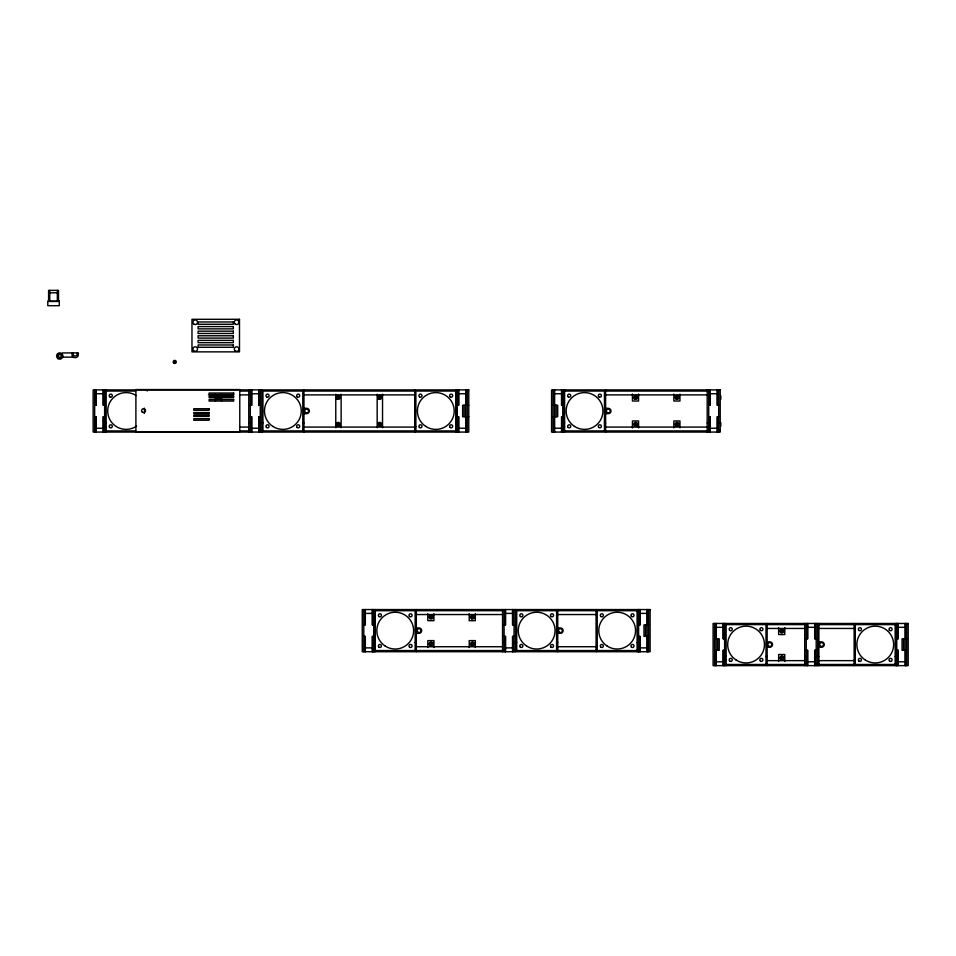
<?xml version="1.0" encoding="UTF-8"?>
<svg xmlns="http://www.w3.org/2000/svg" width="956" height="956" viewBox="0 0 956 956"><rect width="100%" height="100%" fill="white"/><g stroke="black" fill="none" stroke-linecap="round" stroke-linejoin="round"><path stroke-width="1.43" d="M49.76 292.787L57.348 292.787M62.391 352.931L78.416 352.943L78.141 356.002A3.477 3.477 0 0 1 72.202 356.002L71.927 352.943M62.391 357.138L72.513 357.138M106.176 391.052L135.704 391.052M239.801 391.052L248.763 391.052M303.96 391.052L414.725 391.052M455.737 391.052L415.872 391.052L415.872 430.917L455.737 430.917M564.602 391.052L604.455 391.052L604.455 430.917L564.602 430.917M605.614 391.052L707.189 391.052M96.209 393.741L103.105 393.741M251.822 393.741L258.729 393.741M458.808 393.741L465.703 393.741M554.635 393.741L561.53 393.741M710.248 393.741L717.155 393.741M208.432 394.888L233.826 394.888M239.801 394.888L248.763 394.888M303.96 394.888L414.725 394.888M605.614 394.888L707.189 394.888M94.668 405.236L96.209 405.236L96.209 389.905M104.634 405.236L103.105 405.236L103.105 389.905M250.293 405.236L251.822 405.236L251.822 389.905M260.259 405.236L258.729 405.236L258.729 389.905M457.279 405.236L458.808 405.236L458.808 389.905M468.775 405.236L462.644 405.236L462.644 416.732L468.775 416.732M553.094 405.236L557.695 405.236L557.695 416.732L553.094 416.732M563.06 405.236L561.53 405.236L561.53 389.905M708.719 405.236L710.248 405.236L710.248 389.905M718.685 405.236L717.155 405.236L717.155 389.905M303.96 408.308L306.637 408.308A2.689 2.689 0 0 1 309.326 410.984A2.689 2.689 0 0 1 306.637 413.673L303.96 413.673M605.614 408.308L608.291 408.308A2.689 2.689 0 0 1 610.98 410.984A2.689 2.689 0 0 1 608.291 413.673L605.614 413.673M94.668 416.732L96.209 416.732L96.209 432.064M104.634 416.732L103.105 416.732L103.105 432.064M250.293 416.732L251.822 416.732L251.822 432.064M260.259 416.732L258.729 416.732L258.729 432.064M457.279 416.732L458.808 416.732L458.808 432.064M563.06 416.732L561.53 416.732L561.53 432.064M708.719 416.732L710.248 416.732L710.248 432.064M718.685 416.732L717.155 416.732L717.155 432.064M104.634 422.875L106.176 422.875M248.763 422.875L250.293 422.875M260.259 422.875L262.936 422.875M302.801 422.875L303.96 422.875M455.737 422.875L457.279 422.875M563.06 422.875L564.602 422.875M604.455 422.875L605.614 422.875M707.189 422.875L708.719 422.875M718.685 422.875L720.215 422.875M105.017 426.699L106.176 426.699M414.725 426.699L415.872 426.699M563.442 426.699L564.602 426.699M239.801 427.081L248.763 427.081M303.96 427.081L414.725 427.081M605.614 427.081L707.189 427.081M96.209 428.24L103.105 428.24M251.822 428.24L258.729 428.24M458.808 428.24L465.703 428.24M554.635 428.24L561.53 428.24M710.248 428.24L717.155 428.24M104.634 430.535L106.176 430.535M248.763 430.535L250.293 430.535M260.259 430.535L262.936 430.535M302.801 430.535L303.96 430.535M414.725 430.535L415.872 430.535M455.737 430.535L457.279 430.535M563.06 430.535L564.602 430.535M604.455 430.535L605.614 430.535M707.189 430.535L708.719 430.535M718.685 430.535L720.215 430.535M106.176 430.917L135.704 430.917M239.801 430.917L248.763 430.917M303.96 430.917L414.725 430.917M605.614 430.917L707.189 430.917M375.302 610.705L415.155 610.705L415.155 650.57L375.302 650.57M416.314 610.705L502.557 610.705M557.742 610.705L596.078 610.705M637.09 610.705L597.225 610.705L597.225 650.57L637.09 650.57M365.335 613.394L372.231 613.394M505.616 613.394L512.512 613.394M640.162 613.394L647.057 613.394M416.314 614.541L502.557 614.541M557.742 614.541L596.078 614.541M726.13 624.615L765.995 624.615L765.995 664.48L726.13 664.48M767.142 624.615L804.713 624.615M818.886 624.615L854.15 624.615M895.163 624.615L855.309 624.615L855.309 664.48L895.163 664.48M363.794 624.889L365.335 624.889L365.335 609.558M373.76 624.889L372.231 624.889L372.231 609.558M504.087 624.889L505.616 624.889L505.616 609.558M514.053 624.889L512.512 624.889L512.512 609.558M638.62 624.889L640.162 624.889L640.162 609.558M648.586 624.889L643.986 624.889L643.986 636.385L648.586 636.385M716.163 627.303L723.071 627.303M807.772 627.303L814.679 627.303M898.234 627.303L905.129 627.303M416.314 627.949L418.991 627.949A2.689 2.689 0 0 1 421.68 630.637A2.689 2.689 0 0 1 418.991 633.314L416.314 633.314M557.742 627.949L560.431 627.949A2.689 2.689 0 0 1 563.108 630.637A2.689 2.689 0 0 1 560.431 633.314L557.742 633.314M767.142 628.451L804.713 628.451M818.886 628.451L854.15 628.451M363.794 636.385L365.335 636.385L365.335 651.717M373.76 636.385L372.231 636.385L372.231 651.717M504.087 636.385L505.616 636.385L505.616 651.717M514.053 636.385L512.512 636.385L512.512 651.717M638.62 636.385L640.162 636.385L640.162 651.717M714.634 638.799L719.235 638.799L719.235 650.295L714.634 650.295M724.6 638.799L723.071 638.799L723.071 623.467M806.243 638.799L807.772 638.799L807.772 623.467M816.209 638.799L814.679 638.799L814.679 623.467M896.704 638.799L898.234 638.799L898.234 623.467M906.67 638.799L902.07 638.799L902.07 650.295L906.67 650.295M767.142 641.87L769.831 641.87A2.689 2.689 0 0 1 772.508 644.547A2.689 2.689 0 0 1 769.831 647.236L767.142 647.236M818.886 641.87L821.574 641.87A2.689 2.689 0 0 1 824.263 644.547A2.689 2.689 0 0 1 821.574 647.236L818.886 647.236M373.76 642.516L375.302 642.516M415.155 642.516L416.314 642.516M502.557 642.516L504.087 642.516M514.053 642.516L516.73 642.516M556.595 642.516L557.742 642.516M637.09 642.516L638.62 642.516M374.143 646.352L375.302 646.352M596.078 646.352L597.225 646.352M416.314 646.734L502.557 646.734M557.742 646.734L596.078 646.734M365.335 647.881L372.231 647.881M505.616 647.881L512.512 647.881M640.162 647.881L647.057 647.881M373.76 650.188L375.302 650.188M415.155 650.188L416.314 650.188M502.557 650.188L504.087 650.188M514.053 650.188L516.73 650.188M556.595 650.188L557.742 650.188M596.078 650.188L597.225 650.188M637.09 650.188L638.62 650.188M724.6 650.295L723.071 650.295L723.071 665.627M806.243 650.295L807.772 650.295L807.772 665.627M816.209 650.295L814.679 650.295L814.679 665.627M896.704 650.295L898.234 650.295L898.234 665.627M416.314 650.57L502.557 650.57M557.742 650.57L596.078 650.57M724.6 656.437L726.13 656.437M765.995 656.437L767.142 656.437M804.713 656.437L806.243 656.437M816.209 656.437L818.886 656.437M895.163 656.437L896.704 656.437M724.983 660.261L726.13 660.261M854.15 660.261L855.309 660.261M767.142 660.644L804.713 660.644M818.886 660.644L854.15 660.644M716.163 661.803L723.071 661.803M807.772 661.803L814.679 661.803M898.234 661.803L905.129 661.803M724.6 664.097L726.13 664.097M765.995 664.097L767.142 664.097M804.713 664.097L806.243 664.097M816.209 664.097L818.886 664.097M854.15 664.097L855.309 664.097M895.163 664.097L896.704 664.097M767.142 664.48L804.713 664.48M818.886 664.48L854.15 664.48M72.955 352.943L73.015 353.636A2.163 2.163 0 0 0 75.177 355.979A2.163 2.163 0 0 0 77.328 353.636L77.328 352.943M906.67 623.467L906.67 665.627M905.511 623.467L905.511 638.799M905.511 650.295L905.511 665.627M905.129 623.467L905.129 665.627M903.599 638.799L903.599 650.295M897.851 623.467L897.851 638.799M897.851 650.295L897.851 665.627M896.704 623.467L896.704 665.627M896.322 623.467L896.322 665.627M895.163 623.467L895.163 665.627M854.15 623.467L854.15 665.627M818.886 623.467L818.886 665.627M817.739 623.467L817.739 665.627M816.209 623.467L816.209 665.627M815.062 623.467L815.062 638.799M815.062 650.295L815.062 665.627M807.39 623.467L807.39 638.799M807.39 650.295L807.39 665.627M806.243 623.467L806.243 665.627M804.713 623.467L804.713 665.627M784.78 627.638L784.78 634.581L778.65 634.581L778.65 627.638M784.78 661.456L784.78 654.513L778.65 654.513L778.65 661.456M767.142 623.467L767.142 665.627M726.13 623.467L726.13 665.627M724.983 623.467L724.983 665.627M724.6 623.467L724.6 665.627M723.453 623.467L723.453 638.799M723.453 650.295L723.453 665.627M720.788 395.736L720.788 399.405M720.788 422.564L720.788 426.245M718.685 389.905L718.685 432.064M717.538 389.905L717.538 405.236M717.538 416.732L717.538 432.064M717.705 638.799L717.705 650.295M716.163 623.467L716.163 665.627M715.781 623.467L715.781 638.799M715.781 650.295L715.781 665.627M714.634 623.467L714.634 665.627M709.866 389.905L709.866 405.236M709.866 416.732L709.866 432.064M708.719 389.905L708.719 432.064M707.189 389.905L707.189 432.064M679.967 394.075L679.967 401.018L673.837 401.018L673.837 394.075M679.967 427.906L679.967 420.951L673.837 420.951L673.837 427.906M648.586 609.558L648.586 651.717M647.439 609.558L647.439 624.889M647.439 636.385L647.439 651.717M647.057 609.558L647.057 651.717M645.527 624.889L645.527 636.385M639.767 609.558L639.767 624.889M639.767 636.385L639.767 651.717M638.572 394.075L638.572 401.018L632.442 401.018L632.442 394.075M638.572 427.906L638.572 420.951L632.442 420.951L632.442 427.906M638.62 609.558L638.62 651.717M638.238 609.558L638.238 651.717M637.09 609.558L637.09 651.717M605.614 389.905L605.614 432.064M596.078 609.558L596.078 651.717M564.602 389.905L564.602 432.064M563.442 389.905L563.442 432.064M563.06 389.905L563.06 432.064M561.913 389.905L561.913 405.236M561.913 416.732L561.913 432.064M557.742 609.558L557.742 651.717M556.165 405.236L556.165 416.732M554.635 389.905L554.635 432.064M554.253 389.905L554.253 405.236M554.253 416.732L554.253 432.064M553.094 389.905L553.094 432.064M515.583 609.558L515.583 651.717M514.053 609.558L514.053 651.717M512.906 609.558L512.906 624.889M512.906 636.385L512.906 651.717M505.234 609.558L505.234 624.889M505.234 636.385L505.234 651.717M504.087 609.558L504.087 651.717M502.557 609.558L502.557 651.717M475.335 613.728L475.335 620.671L469.205 620.671L469.205 613.728M475.335 647.547L475.335 640.604L469.205 640.604L469.205 647.547M467.245 389.905L467.245 432.064M466.086 389.905L466.086 405.236M466.086 416.732L466.086 432.064M465.703 389.905L465.703 432.064M464.174 405.236L464.174 416.732M458.426 389.905L458.426 405.236M458.426 416.732L458.426 432.064M457.279 389.905L457.279 432.064M456.896 389.905L456.896 432.064M455.737 389.905L455.737 432.064M433.94 613.728L433.94 620.671L427.81 620.671L427.81 613.728M433.94 647.547L433.94 640.604L427.81 640.604L427.81 647.547M416.314 609.558L416.314 651.717M414.725 389.905L414.725 432.064M382.531 394.266L382.531 427.702M377.166 394.266L377.166 427.702M375.302 609.558L375.302 651.717M374.143 609.558L374.143 651.717M373.76 609.558L373.76 651.717M372.613 609.558L372.613 624.889M372.613 636.385L372.613 651.717M364.953 609.558L364.953 624.889M364.953 636.385L364.953 651.717M363.794 609.558L363.794 651.717M341.137 394.266L341.137 427.702M335.771 394.266L335.771 427.702M303.96 389.905L303.96 432.064M261.789 389.905L261.789 432.064M260.259 389.905L260.259 432.064M259.112 389.905L259.112 405.236M259.112 416.732L259.112 432.064M251.44 389.905L251.44 405.236M251.44 416.732L251.44 432.064M250.293 389.905L250.293 432.064M248.763 389.905L248.763 432.064M221.541 394.075L221.541 401.018M215.411 394.075L215.411 401.018M147.188 389.905L147.188 391.052M106.176 389.905L106.176 432.064M105.017 389.905L105.017 432.064M104.634 389.905L104.634 432.064M103.487 389.905L103.487 405.236M103.487 416.732L103.487 432.064M95.827 389.905L95.827 405.236M95.827 416.732L95.827 432.064M94.668 389.905L94.668 432.064M58.495 301.522L58.495 290.373L48.601 290.373L48.601 301.522M57.348 290.373L57.348 301.487L49.76 301.487L49.76 290.373M220.023 396.107A1.912 1.912 0 0 1 220.525 397.959M219.629 399.118A1.912 1.912 0 0 1 217.717 399.118M216.821 397.959A1.912 1.912 0 0 1 217.311 396.107M144.284 408.128A18.403 18.403 0 0 1 144.368 413.255M136.636 426.065A18.403 18.403 0 0 1 112.485 423.365A18.403 18.403 0 0 1 112.091 399.058A18.403 18.403 0 0 1 136.146 395.569M218.028 397.361C219.115 399.739 219.737 395.39 218.028 397.361M337.611 397.361C338.699 399.739 339.332 395.39 337.611 397.361M379.006 397.361C380.106 399.739 380.727 395.39 379.006 397.361M430.427 617.014C431.515 619.392 432.136 615.043 430.427 617.014M471.822 617.014C472.909 619.392 473.531 615.043 471.822 617.014M635.059 397.361C636.146 399.739 636.768 395.39 635.059 397.361M676.454 397.361C677.541 399.739 678.163 395.39 676.454 397.361M781.255 630.924C782.343 633.302 782.976 628.952 781.255 630.924M173.98 361.738C175.02 364.642 176.191 359.599 173.98 361.738M337.647 424.07C338.233 426.615 339.715 422.48 337.647 424.07M379.042 424.07C379.64 426.615 381.109 422.48 379.042 424.07M430.451 643.723C431.048 646.268 432.53 642.121 430.451 643.723M471.846 643.723C472.443 646.268 473.925 642.121 471.846 643.723M635.083 424.07C635.68 426.615 637.162 422.48 635.083 424.07M676.478 424.07C677.075 426.615 678.557 422.48 676.478 424.07M781.291 657.632C781.877 660.178 783.358 656.043 781.291 657.632M59.296 301.104L47.8 301.104L47.8 305.705L59.296 305.705L59.296 301.104M239.49 319.292L191.965 319.292L191.965 351.868L239.49 351.868L239.49 319.292M233.36 321.981L198.095 321.981L198.095 324.275L233.36 324.275L233.36 321.981M233.36 326.582L198.095 326.582L198.095 328.876L233.36 328.876L233.36 326.582M233.36 331.17L198.095 331.17L198.095 333.477L233.36 333.477L233.36 331.17M233.36 335.771L198.095 335.771L198.095 338.077L233.36 338.077L233.36 335.771M233.36 340.372L198.095 340.372L198.095 342.678L233.36 342.678L233.36 340.372M233.36 344.973L198.095 344.973L198.095 347.279L233.36 347.279L233.36 344.973M239.777 389.57L135.895 389.57L135.895 431.73L239.777 431.73L239.777 389.57M468.775 389.905L93.138 389.905L93.138 432.064L468.775 432.064L468.775 389.905M720.215 389.905L551.564 389.905L551.564 432.064L720.215 432.064L720.215 389.905M302.801 391.052L262.936 391.052L262.936 430.917L302.801 430.917L302.801 391.052M233.646 393.024L209.113 393.024L209.113 394.553L233.646 394.553L233.646 393.024M233.646 396.465L209.113 396.465L209.113 397.624L233.646 397.624L233.646 396.465M233.646 399.536L209.113 399.536L209.113 401.066L233.646 401.066L233.646 399.536M209.113 408.738L193.781 408.738L193.781 410.267L209.113 410.267L209.113 408.738M209.113 412.574L193.781 412.574L193.781 413.721L209.113 413.721L209.113 412.574M209.113 415.251L193.781 415.251L193.781 416.398L209.113 416.398L209.113 415.251M209.113 418.704L193.781 418.704L193.781 420.234L209.113 420.234L209.113 418.704M650.116 609.558L362.264 609.558L362.264 651.717L650.116 651.717L650.116 609.558M556.595 610.705L516.73 610.705L516.73 650.57L556.595 650.57L556.595 610.705M908.2 623.467L713.104 623.467L713.104 665.627L908.2 665.627L908.2 623.467M58.782 357.126L58.531 356.839A1.47 1.47 0 0 1 59.535 354.557A1.47 1.47 0 0 1 61.172 356.433A1.47 1.47 0 0 1 58.782 357.126M768.732 646.16A1.96 1.96 0 0 0 771.779 644.702A1.96 1.96 0 0 0 768.983 642.79A1.96 1.96 0 0 0 768.732 646.16M780.801 659.413A1.912 1.912 0 0 0 783.812 658.027A1.912 1.912 0 0 0 781.1 656.115A1.912 1.912 0 0 0 780.801 659.413M780.944 632.681A1.912 1.912 0 0 0 783.824 631.02A1.912 1.912 0 0 0 780.944 629.359A1.912 1.912 0 0 0 780.944 632.681M736.024 659.963A18.403 18.403 0 0 0 764.442 645.527A18.403 18.403 0 0 0 737.733 628.152A18.403 18.403 0 0 0 736.024 659.963M729.715 661.026A1.53 1.53 0 0 0 732.236 660.19A1.53 1.53 0 0 0 730.253 658.421A1.53 1.53 0 0 0 729.715 661.026M760.319 660.966A1.53 1.53 0 0 0 762.876 660.273A1.53 1.53 0 0 0 761 658.397A1.53 1.53 0 0 0 760.319 660.966M760.331 630.315A1.53 1.53 0 0 0 762.888 629.598A1.53 1.53 0 0 0 760.976 627.745A1.53 1.53 0 0 0 760.331 630.315M729.787 630.434A1.53 1.53 0 0 0 732.248 629.43A1.53 1.53 0 0 0 730.157 627.793A1.53 1.53 0 0 0 729.787 630.434M820.475 646.16A1.96 1.96 0 0 0 823.522 644.702A1.96 1.96 0 0 0 820.726 642.79A1.96 1.96 0 0 0 820.475 646.16M865.204 659.963A18.403 18.403 0 0 0 893.609 645.527A18.403 18.403 0 0 0 866.901 628.152A18.403 18.403 0 0 0 865.204 659.963M858.882 661.026A1.53 1.53 0 0 0 861.404 660.19A1.53 1.53 0 0 0 859.42 658.421A1.53 1.53 0 0 0 858.882 661.026M889.486 660.966A1.53 1.53 0 0 0 892.056 660.273A1.53 1.53 0 0 0 890.167 658.397A1.53 1.53 0 0 0 889.486 660.966M889.498 630.315A1.53 1.53 0 0 0 892.056 629.598A1.53 1.53 0 0 0 890.156 627.745A1.53 1.53 0 0 0 889.498 630.315M858.966 630.434A1.53 1.53 0 0 0 861.428 629.43A1.53 1.53 0 0 0 859.325 627.793A1.53 1.53 0 0 0 858.966 630.434M142.36 412.191A1.96 1.96 0 0 0 145.503 410.937A1.96 1.96 0 0 0 142.838 408.833A1.96 1.96 0 0 0 142.36 412.191M57.981 358.631A3.167 3.167 0 0 0 62.917 356.241A3.167 3.167 0 0 0 58.376 353.17A3.167 3.167 0 0 0 57.981 358.631M58.459 357.938A2.318 2.318 0 0 0 62.068 356.182A2.318 2.318 0 0 0 58.746 353.923A2.318 2.318 0 0 0 58.459 357.938M559.332 632.251A1.96 1.96 0 0 0 562.379 630.781A1.96 1.96 0 0 0 559.583 628.881A1.96 1.96 0 0 0 559.332 632.251M526.625 646.053A18.403 18.403 0 0 0 555.042 631.617A18.403 18.403 0 0 0 528.333 614.23A18.403 18.403 0 0 0 526.625 646.053M520.315 647.116A1.53 1.53 0 0 0 522.836 646.28A1.53 1.53 0 0 0 520.853 644.511A1.53 1.53 0 0 0 520.315 647.116M550.919 647.057A1.53 1.53 0 0 0 553.476 646.364A1.53 1.53 0 0 0 551.6 644.487A1.53 1.53 0 0 0 550.919 647.057M550.931 616.405A1.53 1.53 0 0 0 553.488 615.676A1.53 1.53 0 0 0 551.576 613.836A1.53 1.53 0 0 0 550.931 616.405M520.399 616.512A1.53 1.53 0 0 0 522.848 615.509A1.53 1.53 0 0 0 520.757 613.883A1.53 1.53 0 0 0 520.399 616.512M607.12 646.053A18.403 18.403 0 0 0 635.525 631.617A18.403 18.403 0 0 0 608.829 614.23A18.403 18.403 0 0 0 607.12 646.053M600.81 647.116A1.53 1.53 0 0 0 603.332 646.28A1.53 1.53 0 0 0 601.348 644.511A1.53 1.53 0 0 0 600.81 647.116M631.414 647.057A1.53 1.53 0 0 0 633.971 646.364A1.53 1.53 0 0 0 632.083 644.487A1.53 1.53 0 0 0 631.414 647.057M631.426 616.405A1.53 1.53 0 0 0 633.971 615.676A1.53 1.53 0 0 0 632.071 613.836A1.53 1.53 0 0 0 631.426 616.405M600.882 616.512A1.53 1.53 0 0 0 603.344 615.509A1.53 1.53 0 0 0 601.252 613.883A1.53 1.53 0 0 0 600.882 616.512M417.915 632.215A1.912 1.912 0 0 0 420.903 630.781A1.912 1.912 0 0 0 418.166 628.905A1.912 1.912 0 0 0 417.915 632.215M471.356 645.503A1.912 1.912 0 0 0 474.367 644.117A1.912 1.912 0 0 0 471.655 642.193A1.912 1.912 0 0 0 471.356 645.503M471.499 618.771A1.912 1.912 0 0 0 474.379 617.11A1.912 1.912 0 0 0 471.499 615.449A1.912 1.912 0 0 0 471.499 618.771M429.961 645.503A1.912 1.912 0 0 0 432.972 644.117A1.912 1.912 0 0 0 430.26 642.193A1.912 1.912 0 0 0 429.961 645.503M429.71 618.46A1.912 1.912 0 0 0 432.913 617.6A1.912 1.912 0 0 0 430.57 615.258A1.912 1.912 0 0 0 429.71 618.46M385.196 646.053A18.403 18.403 0 0 0 413.601 631.617A18.403 18.403 0 0 0 386.893 614.23A18.403 18.403 0 0 0 385.196 646.053M378.875 647.116A1.53 1.53 0 0 0 381.396 646.28A1.53 1.53 0 0 0 379.413 644.511A1.53 1.53 0 0 0 378.875 647.116M409.479 647.057A1.53 1.53 0 0 0 412.048 646.364A1.53 1.53 0 0 0 410.16 644.487A1.53 1.53 0 0 0 409.479 647.057M409.491 616.405A1.53 1.53 0 0 0 412.048 615.676A1.53 1.53 0 0 0 410.148 613.836A1.53 1.53 0 0 0 409.491 616.405M378.958 616.512A1.53 1.53 0 0 0 381.42 615.509A1.53 1.53 0 0 0 379.317 613.883A1.53 1.53 0 0 0 378.958 616.512M235.164 350.864A2.294 2.294 0 0 0 238.892 349.442A2.294 2.294 0 0 0 235.797 346.932A2.294 2.294 0 0 0 235.164 350.864M235.116 323.988A2.294 2.294 0 0 0 238.881 322.674A2.294 2.294 0 0 0 235.857 320.081A2.294 2.294 0 0 0 235.116 323.988M193.614 323.881A2.294 2.294 0 0 0 197.45 322.829A2.294 2.294 0 0 0 194.618 320.033A2.294 2.294 0 0 0 193.614 323.881M193.698 350.792A2.294 2.294 0 0 0 197.474 349.538A2.294 2.294 0 0 0 194.498 346.897A2.294 2.294 0 0 0 193.698 350.792M607.215 412.574A1.912 1.912 0 0 0 610.203 411.128A1.912 1.912 0 0 0 607.466 409.264A1.912 1.912 0 0 0 607.215 412.574M675.988 425.85A1.912 1.912 0 0 0 678.999 424.464A1.912 1.912 0 0 0 676.286 422.552A1.912 1.912 0 0 0 675.988 425.85M675.737 398.807A1.912 1.912 0 0 0 678.951 397.959A1.912 1.912 0 0 0 676.597 395.605A1.912 1.912 0 0 0 675.737 398.807M634.593 425.85A1.912 1.912 0 0 0 637.604 424.464A1.912 1.912 0 0 0 634.892 422.552A1.912 1.912 0 0 0 634.593 425.85M634.342 398.807A1.912 1.912 0 0 0 637.544 397.959A1.912 1.912 0 0 0 635.202 395.605A1.912 1.912 0 0 0 634.342 398.807M574.496 426.412A18.403 18.403 0 0 0 602.901 411.976A18.403 18.403 0 0 0 576.193 394.589A18.403 18.403 0 0 0 574.496 426.412M568.175 427.463A1.53 1.53 0 0 0 570.696 426.627A1.53 1.53 0 0 0 568.712 424.858A1.53 1.53 0 0 0 568.175 427.463M598.779 427.404A1.53 1.53 0 0 0 601.348 426.711A1.53 1.53 0 0 0 599.46 424.834A1.53 1.53 0 0 0 598.779 427.404M598.791 396.752A1.53 1.53 0 0 0 601.348 396.035A1.53 1.53 0 0 0 599.448 394.183A1.53 1.53 0 0 0 598.791 396.752M568.258 396.871A1.53 1.53 0 0 0 570.72 395.868A1.53 1.53 0 0 0 568.617 394.231A1.53 1.53 0 0 0 568.258 396.871M173.968 363.244A1.53 1.53 0 0 0 176.263 361.918A1.53 1.53 0 0 0 173.968 360.591A1.53 1.53 0 0 0 173.968 363.244M305.562 412.574A1.912 1.912 0 0 0 308.549 411.128A1.912 1.912 0 0 0 305.812 409.264A1.912 1.912 0 0 0 305.562 412.574M378.552 425.85A1.912 1.912 0 0 0 381.564 424.464A1.912 1.912 0 0 0 378.851 422.552A1.912 1.912 0 0 0 378.552 425.85M378.695 399.118A1.912 1.912 0 0 0 381.575 397.457A1.912 1.912 0 0 0 378.695 395.796A1.912 1.912 0 0 0 378.695 399.118M337.157 425.85A1.912 1.912 0 0 0 340.169 424.464A1.912 1.912 0 0 0 337.456 422.552A1.912 1.912 0 0 0 337.157 425.85M337.301 399.118A1.912 1.912 0 0 0 340.181 397.457A1.912 1.912 0 0 0 337.301 395.796A1.912 1.912 0 0 0 337.301 399.118M272.83 426.412A18.403 18.403 0 0 0 301.248 411.976A18.403 18.403 0 0 0 274.539 394.589A18.403 18.403 0 0 0 272.83 426.412M266.521 427.463A1.53 1.53 0 0 0 269.042 426.627A1.53 1.53 0 0 0 267.059 424.858A1.53 1.53 0 0 0 266.521 427.463M297.125 427.404A1.53 1.53 0 0 0 299.682 426.711A1.53 1.53 0 0 0 297.806 424.834A1.53 1.53 0 0 0 297.125 427.404M297.137 396.752A1.53 1.53 0 0 0 299.694 396.035A1.53 1.53 0 0 0 297.782 394.183A1.53 1.53 0 0 0 297.137 396.752M266.605 396.871A1.53 1.53 0 0 0 269.054 395.868A1.53 1.53 0 0 0 266.963 394.231A1.53 1.53 0 0 0 266.605 396.871M425.767 426.412A18.403 18.403 0 0 0 454.184 411.976A18.403 18.403 0 0 0 427.475 394.589A18.403 18.403 0 0 0 425.767 426.412M419.457 427.463A1.53 1.53 0 0 0 421.978 426.627A1.53 1.53 0 0 0 419.995 424.858A1.53 1.53 0 0 0 419.457 427.463M450.061 427.404A1.53 1.53 0 0 0 452.618 426.711A1.53 1.53 0 0 0 450.742 424.834A1.53 1.53 0 0 0 450.061 427.404M450.073 396.752A1.53 1.53 0 0 0 452.63 396.035A1.53 1.53 0 0 0 450.718 394.183A1.53 1.53 0 0 0 450.073 396.752M419.541 396.871A1.53 1.53 0 0 0 421.99 395.868A1.53 1.53 0 0 0 419.899 394.231A1.53 1.53 0 0 0 419.541 396.871M109.749 427.463A1.53 1.53 0 0 0 112.27 426.627A1.53 1.53 0 0 0 110.287 424.858A1.53 1.53 0 0 0 109.749 427.463M109.832 396.871A1.53 1.53 0 0 0 112.294 395.868A1.53 1.53 0 0 0 110.191 394.231A1.53 1.53 0 0 0 109.832 396.871"/></g></svg>
